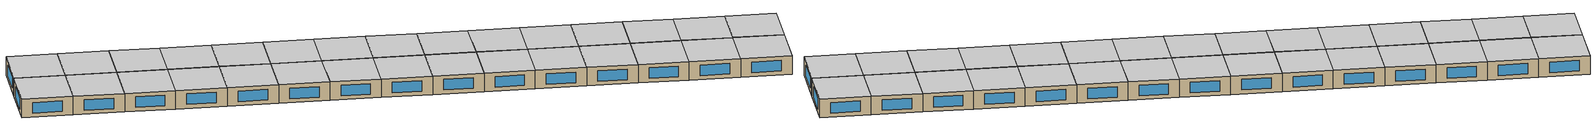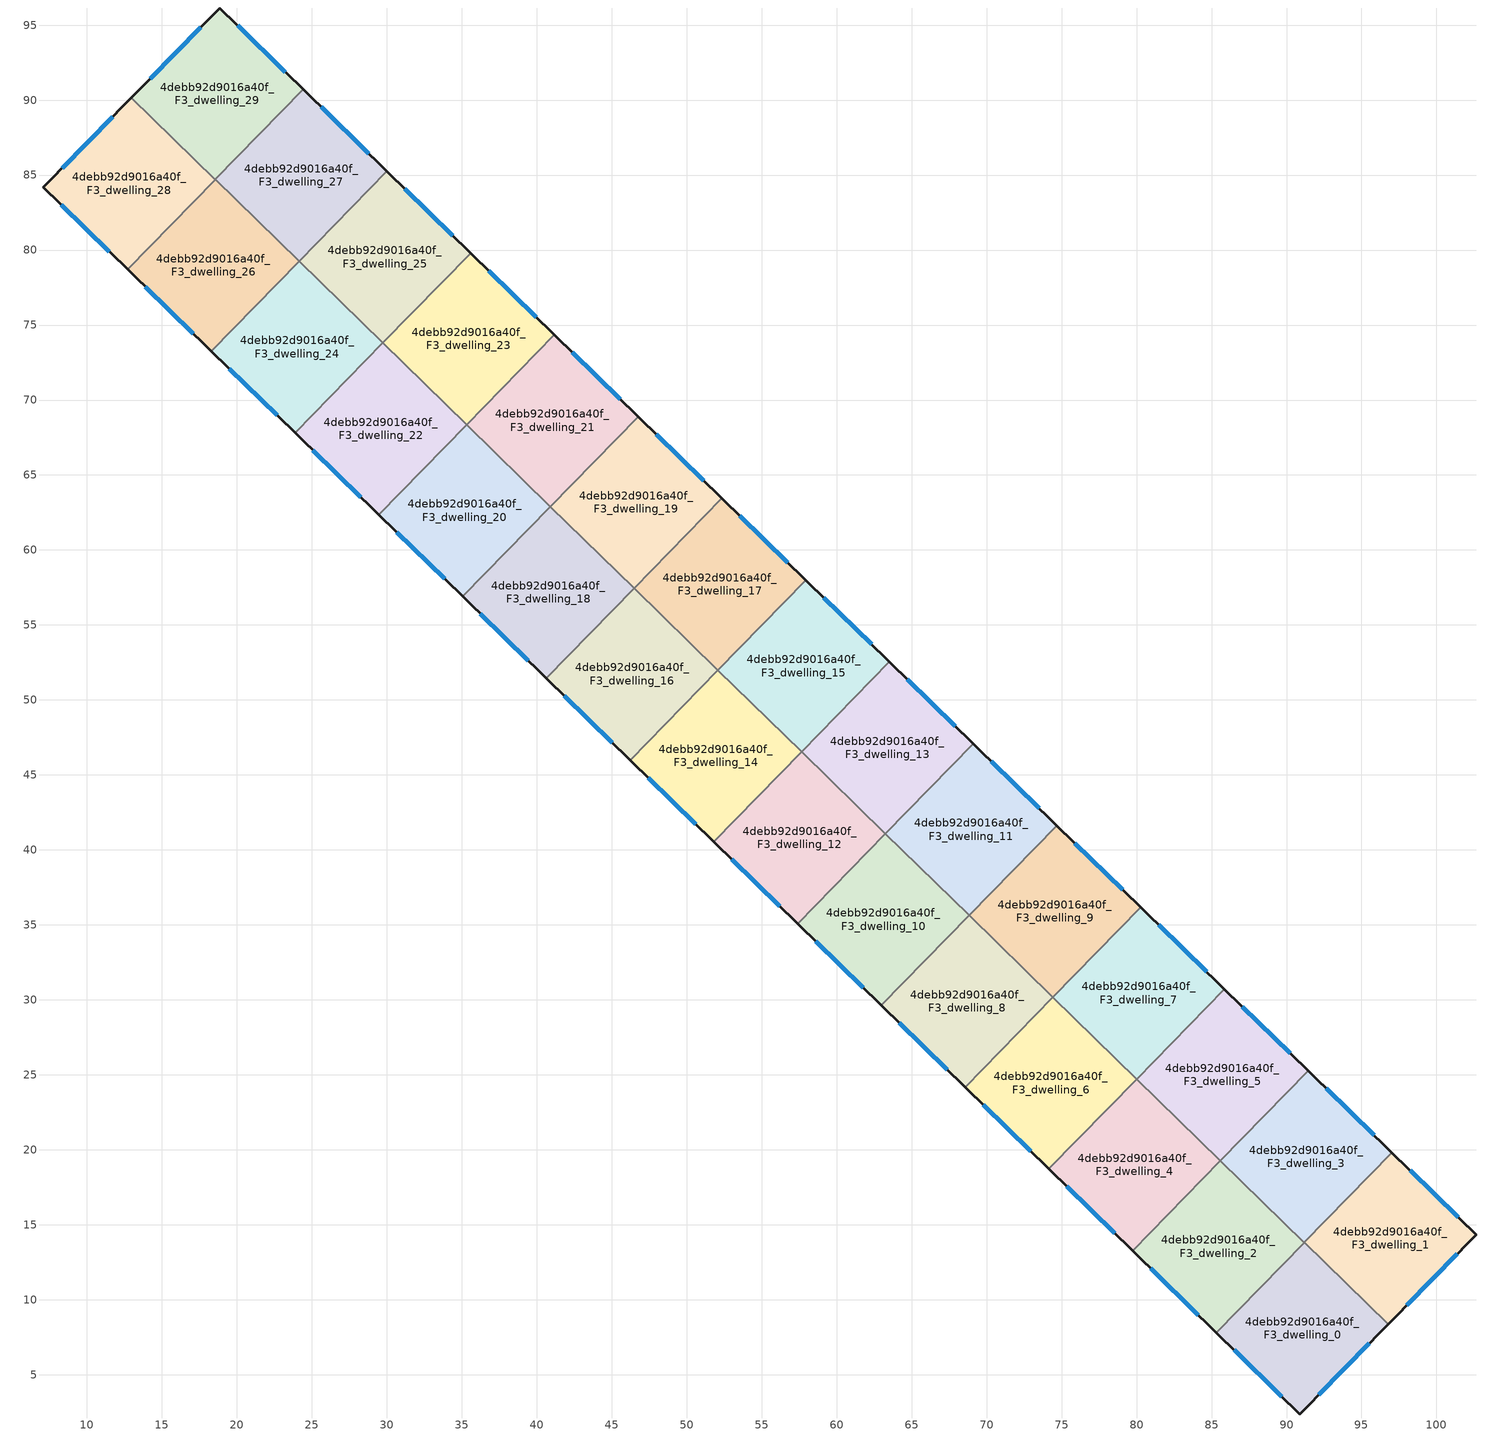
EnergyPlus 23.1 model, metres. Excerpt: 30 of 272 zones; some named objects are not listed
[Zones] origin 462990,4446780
4debb92d9016a40f_F3_dwelling_0
 floor to 4debb92d9016a40f_F2_dwelling_0 (EU_floor_Construction): 96.78,8.37 90.88,2.38 85.32,7.81 91.19,13.82 z9
 wall outside (EU_wall_Construction): 85.32,7.81 90.88,2.38 96.78,8.37 z9:12
 wall to 4debb92d9016a40f_F3_dwelling_1 (EU_wall_Construction): 96.78,8.37 91.19,13.82 z9:12
 wall to 4debb92d9016a40f_F3_dwelling_2 (EU_wall_Construction): 91.18,13.81 85.32,7.81 z9:12
 wall to 4debb92d9016a40f_F3_dwelling_3 (EU_wall_Construction): 91.19,13.82 91.18,13.81 z9:12
 window (EU_Window_Construction): 92.15,3.66 95.51,7.08 / 86.51,6.65 89.69,3.54 z9.64:11.36
 ceiling to 4debb92d9016a40f_F4_dwelling_0 (EU_floor_Construction): 90.88,2.38 96.78,8.37 91.19,13.82 85.32,7.81 z12
4debb92d9016a40f_F3_dwelling_1
 floor to 4debb92d9016a40f_F2_dwelling_1 (EU_floor_Construction): 102.64,14.33 96.78,8.37 91.19,13.82 97.03,19.8 z9
 wall outside (EU_wall_Construction): 96.78,8.37 102.64,14.33 97.03,19.8 z9:12
 wall to 4debb92d9016a40f_F3_dwelling_3 (EU_wall_Construction): 97.03,19.8 91.19,13.82 z9:12
 window (EU_Window_Construction): 98.03,9.64 101.39,13.05 / 101.44,15.5 98.24,18.63 z9.64:11.36
 ceiling to 4debb92d9016a40f_F4_dwelling_1 (EU_floor_Construction): 96.78,8.37 102.64,14.33 97.03,19.8 91.19,13.82 z12
4debb92d9016a40f_F3_dwelling_10
 floor to 4debb92d9016a40f_F2_dwelling_10 (EU_floor_Construction): 68.84,35.62 62.98,29.63 57.39,35.08 63.25,41.08 z9
 wall outside (EU_wall_Construction): 57.39,35.08 62.98,29.63 z9:12
 wall to 4debb92d9016a40f_F3_dwelling_12 (EU_wall_Construction): 63.25,41.08 57.39,35.08 z9:12
 wall to 4debb92d9016a40f_F3_dwelling_8 (EU_wall_Construction): 62.98,29.63 68.84,35.62 z9:12
 wall to 4debb92d9016a40f_F3_dwelling_11 (EU_wall_Construction): 68.84,35.62 63.25,41.08 z9:12
 window (EU_Window_Construction): 58.59,33.91 61.78,30.79 z9.64:11.36
 ceiling to 4debb92d9016a40f_F4_dwelling_10 (EU_floor_Construction): 62.98,29.63 68.84,35.62 63.25,41.08 57.39,35.08 z12
4debb92d9016a40f_F3_dwelling_11
 floor to 4debb92d9016a40f_F2_dwelling_11 (EU_floor_Construction): 74.69,41.62 68.84,35.62 63.25,41.08 69.1,47.08 z9
 wall outside (EU_wall_Construction): 74.69,41.62 69.1,47.08 z9:12
 wall to 4debb92d9016a40f_F3_dwelling_13 (EU_wall_Construction): 69.1,47.08 63.25,41.08 z9:12
 wall to 4debb92d9016a40f_F3_dwelling_9 (EU_wall_Construction): 68.84,35.62 74.69,41.62 z9:12
 window (EU_Window_Construction): 73.49,42.79 70.3,45.91 z9.64:11.36
 ceiling to 4debb92d9016a40f_F4_dwelling_11 (EU_floor_Construction): 68.84,35.62 74.69,41.62 69.1,47.08 63.25,41.08 z12
4debb92d9016a40f_F3_dwelling_12
 floor to 4debb92d9016a40f_F2_dwelling_12 (EU_floor_Construction): 63.25,41.08 57.39,35.08 51.81,40.54 57.66,46.53 z9
 wall outside (EU_wall_Construction): 51.81,40.54 57.39,35.08 z9:12
 wall to 4debb92d9016a40f_F3_dwelling_14 (EU_wall_Construction): 57.66,46.53 51.81,40.54 z9:12
 wall to 4debb92d9016a40f_F3_dwelling_13 (EU_wall_Construction): 63.25,41.08 57.66,46.53 z9:12
 window (EU_Window_Construction): 53,39.37 56.2,36.25 z9.64:11.36
 ceiling to 4debb92d9016a40f_F4_dwelling_12 (EU_floor_Construction): 57.39,35.08 63.25,41.08 57.66,46.53 51.81,40.54 z12
4debb92d9016a40f_F3_dwelling_13
 floor to 4debb92d9016a40f_F2_dwelling_13 (EU_floor_Construction): 69.1,47.08 63.25,41.08 57.66,46.53 63.52,52.53 z9
 wall outside (EU_wall_Construction): 69.1,47.08 63.52,52.53 z9:12
 wall to 4debb92d9016a40f_F3_dwelling_15 (EU_wall_Construction): 63.52,52.53 57.66,46.53 z9:12
 window (EU_Window_Construction): 67.91,48.24 64.72,51.36 z9.64:11.36
 ceiling to 4debb92d9016a40f_F4_dwelling_13 (EU_floor_Construction): 63.25,41.08 69.1,47.08 63.52,52.53 57.66,46.53 z12
4debb92d9016a40f_F3_dwelling_14
 floor to 4debb92d9016a40f_F2_dwelling_14 (EU_floor_Construction): 57.66,46.53 51.81,40.54 46.22,45.99 52.08,51.99 z9
 wall outside (EU_wall_Construction): 46.22,45.99 51.81,40.54 z9:12
 wall to 4debb92d9016a40f_F3_dwelling_16 (EU_wall_Construction): 52.08,51.99 46.22,45.99 z9:12
 wall to 4debb92d9016a40f_F3_dwelling_15 (EU_wall_Construction): 57.66,46.53 52.08,51.99 z9:12
 window (EU_Window_Construction): 47.42,44.82 50.61,41.7 z9.64:11.36
 ceiling to 4debb92d9016a40f_F4_dwelling_14 (EU_floor_Construction): 51.81,40.54 57.66,46.53 52.08,51.99 46.22,45.99 z12
4debb92d9016a40f_F3_dwelling_15
 floor to 4debb92d9016a40f_F2_dwelling_15 (EU_floor_Construction): 63.52,52.53 57.66,46.53 52.08,51.99 57.93,57.99 z9
 wall outside (EU_wall_Construction): 63.52,52.53 57.93,57.99 z9:12
 wall to 4debb92d9016a40f_F3_dwelling_17 (EU_wall_Construction): 57.93,57.99 52.08,51.99 z9:12
 window (EU_Window_Construction): 62.32,53.7 59.13,56.82 z9.64:11.36
 ceiling to 4debb92d9016a40f_F4_dwelling_15 (EU_floor_Construction): 57.66,46.53 63.52,52.53 57.93,57.99 52.08,51.99 z12
4debb92d9016a40f_F3_dwelling_16
 floor to 4debb92d9016a40f_F2_dwelling_16 (EU_floor_Construction): 52.08,51.99 46.22,45.99 40.64,51.44 46.49,57.44 z9
 wall outside (EU_wall_Construction): 40.64,51.44 46.22,45.99 z9:12
 wall to 4debb92d9016a40f_F3_dwelling_18 (EU_wall_Construction): 46.49,57.44 40.64,51.44 z9:12
 wall to 4debb92d9016a40f_F3_dwelling_17 (EU_wall_Construction): 52.08,51.99 46.49,57.44 z9:12
 window (EU_Window_Construction): 41.83,50.27 45.02,47.16 z9.64:11.36
 ceiling to 4debb92d9016a40f_F4_dwelling_16 (EU_floor_Construction): 46.22,45.99 52.08,51.99 46.49,57.44 40.64,51.44 z12
4debb92d9016a40f_F3_dwelling_17
 floor to 4debb92d9016a40f_F2_dwelling_17 (EU_floor_Construction): 57.93,57.99 52.08,51.99 46.49,57.44 52.35,63.44 z9
 wall outside (EU_wall_Construction): 57.93,57.99 52.35,63.44 z9:12
 wall to 4debb92d9016a40f_F3_dwelling_19 (EU_wall_Construction): 52.35,63.44 46.49,57.44 z9:12
 window (EU_Window_Construction): 56.74,59.15 53.54,62.27 z9.64:11.36
 ceiling to 4debb92d9016a40f_F4_dwelling_17 (EU_floor_Construction): 52.08,51.99 57.93,57.99 52.35,63.44 46.49,57.44 z12
4debb92d9016a40f_F3_dwelling_18
 floor to 4debb92d9016a40f_F2_dwelling_18 (EU_floor_Construction): 46.49,57.44 40.64,51.44 35.05,56.9 40.91,62.89 z9
 wall outside (EU_wall_Construction): 35.05,56.9 40.64,51.44 z9:12
 wall to 4debb92d9016a40f_F3_dwelling_20 (EU_wall_Construction): 40.91,62.89 35.05,56.9 z9:12
 wall to 4debb92d9016a40f_F3_dwelling_19 (EU_wall_Construction): 46.49,57.44 40.91,62.89 z9:12
 window (EU_Window_Construction): 36.25,55.73 39.44,52.61 z9.64:11.36
 ceiling to 4debb92d9016a40f_F4_dwelling_18 (EU_floor_Construction): 40.64,51.44 46.49,57.44 40.91,62.89 35.05,56.9 z12
4debb92d9016a40f_F3_dwelling_19
 floor to 4debb92d9016a40f_F2_dwelling_19 (EU_floor_Construction): 52.35,63.44 46.49,57.44 40.91,62.89 46.76,68.89 z9
 wall outside (EU_wall_Construction): 52.35,63.44 46.76,68.89 z9:12
 wall to 4debb92d9016a40f_F3_dwelling_21 (EU_wall_Construction): 46.76,68.89 40.91,62.89 z9:12
 window (EU_Window_Construction): 51.15,64.61 47.96,67.72 z9.64:11.36
 ceiling to 4debb92d9016a40f_F4_dwelling_19 (EU_floor_Construction): 46.49,57.44 52.35,63.44 46.76,68.89 40.91,62.89 z12
4debb92d9016a40f_F3_dwelling_2
 floor to 4debb92d9016a40f_F2_dwelling_2 (EU_floor_Construction): 91.18,13.81 85.32,7.81 79.73,13.26 85.59,19.26 z9
 wall outside (EU_wall_Construction): 79.73,13.26 85.32,7.81 z9:12
 wall to 4debb92d9016a40f_F3_dwelling_4 (EU_wall_Construction): 85.59,19.26 79.73,13.26 z9:12
 wall to 4debb92d9016a40f_F3_dwelling_3 (EU_wall_Construction): 91.18,13.81 85.59,19.26 z9:12
 window (EU_Window_Construction): 80.93,12.1 84.12,8.98 z9.64:11.36
 ceiling to 4debb92d9016a40f_F4_dwelling_2 (EU_floor_Construction): 85.32,7.81 91.18,13.81 85.59,19.26 79.73,13.26 z12
4debb92d9016a40f_F3_dwelling_20
 floor to 4debb92d9016a40f_F2_dwelling_20 (EU_floor_Construction): 40.91,62.89 35.05,56.9 29.46,62.35 35.32,68.35 z9
 wall outside (EU_wall_Construction): 29.46,62.35 35.05,56.9 z9:12
 wall to 4debb92d9016a40f_F3_dwelling_22 (EU_wall_Construction): 35.32,68.35 29.46,62.35 z9:12
 wall to 4debb92d9016a40f_F3_dwelling_21 (EU_wall_Construction): 40.91,62.89 35.32,68.35 z9:12
 window (EU_Window_Construction): 30.66,61.18 33.85,58.07 z9.64:11.36
 ceiling to 4debb92d9016a40f_F4_dwelling_20 (EU_floor_Construction): 35.05,56.9 40.91,62.89 35.32,68.35 29.46,62.35 z12
4debb92d9016a40f_F3_dwelling_21
 floor to 4debb92d9016a40f_F2_dwelling_21 (EU_floor_Construction): 46.76,68.89 40.91,62.89 35.32,68.35 41.18,74.35 z9
 wall outside (EU_wall_Construction): 46.76,68.89 41.18,74.35 z9:12
 wall to 4debb92d9016a40f_F3_dwelling_23 (EU_wall_Construction): 41.18,74.35 35.32,68.35 z9:12
 window (EU_Window_Construction): 45.57,70.06 42.37,73.18 z9.64:11.36
 ceiling to 4debb92d9016a40f_F4_dwelling_21 (EU_floor_Construction): 40.91,62.89 46.76,68.89 41.18,74.35 35.32,68.35 z12
4debb92d9016a40f_F3_dwelling_22
 floor to 4debb92d9016a40f_F2_dwelling_22 (EU_floor_Construction): 35.32,68.35 29.46,62.35 23.88,67.81 29.73,73.8 z9
 wall outside (EU_wall_Construction): 23.88,67.81 29.46,62.35 z9:12
 wall to 4debb92d9016a40f_F3_dwelling_24 (EU_wall_Construction): 29.73,73.8 23.88,67.81 z9:12
 wall to 4debb92d9016a40f_F3_dwelling_23 (EU_wall_Construction): 35.32,68.35 29.73,73.8 z9:12
 window (EU_Window_Construction): 25.07,66.64 28.27,63.52 z9.64:11.36
 ceiling to 4debb92d9016a40f_F4_dwelling_22 (EU_floor_Construction): 29.46,62.35 35.32,68.35 29.73,73.8 23.88,67.81 z12
4debb92d9016a40f_F3_dwelling_23
 floor to 4debb92d9016a40f_F2_dwelling_23 (EU_floor_Construction): 41.18,74.35 35.32,68.35 29.73,73.8 35.59,79.8 z9
 wall outside (EU_wall_Construction): 41.18,74.35 35.59,79.8 z9:12
 wall to 4debb92d9016a40f_F3_dwelling_25 (EU_wall_Construction): 35.59,79.8 29.73,73.8 z9:12
 window (EU_Window_Construction): 39.98,75.52 36.79,78.63 z9.64:11.36
 ceiling to 4debb92d9016a40f_F4_dwelling_23 (EU_floor_Construction): 35.32,68.35 41.18,74.35 35.59,79.8 29.73,73.8 z12
4debb92d9016a40f_F3_dwelling_24
 floor to 4debb92d9016a40f_F2_dwelling_24 (EU_floor_Construction): 29.73,73.8 23.88,67.81 18.29,73.26 24.15,79.26 z9
 wall outside (EU_wall_Construction): 18.29,73.26 23.88,67.81 z9:12
 wall to 4debb92d9016a40f_F3_dwelling_26 (EU_wall_Construction): 24.15,79.26 18.29,73.26 z9:12
 wall to 4debb92d9016a40f_F3_dwelling_25 (EU_wall_Construction): 29.73,73.8 24.15,79.26 z9:12
 window (EU_Window_Construction): 19.49,72.09 22.68,68.97 z9.64:11.36
 ceiling to 4debb92d9016a40f_F4_dwelling_24 (EU_floor_Construction): 23.88,67.81 29.73,73.8 24.15,79.26 18.29,73.26 z12
4debb92d9016a40f_F3_dwelling_25
 floor to 4debb92d9016a40f_F2_dwelling_25 (EU_floor_Construction): 35.59,79.8 29.73,73.8 24.15,79.26 30,85.26 z9
 wall outside (EU_wall_Construction): 35.59,79.8 30,85.26 z9:12
 wall to 4debb92d9016a40f_F3_dwelling_27 (EU_wall_Construction): 30,85.26 24.15,79.26 z9:12
 window (EU_Window_Construction): 34.39,80.97 31.2,84.09 z9.64:11.36
 ceiling to 4debb92d9016a40f_F4_dwelling_25 (EU_floor_Construction): 29.73,73.8 35.59,79.8 30,85.26 24.15,79.26 z12
4debb92d9016a40f_F3_dwelling_26
 floor to 4debb92d9016a40f_F2_dwelling_26 (EU_floor_Construction): 24.15,79.26 18.29,73.26 12.71,78.71 18.56,84.71 z9
 wall outside (EU_wall_Construction): 12.71,78.71 18.29,73.26 z9:12
 wall to 4debb92d9016a40f_F3_dwelling_27 (EU_wall_Construction): 24.15,79.26 18.56,84.71 z9:12
 wall to 4debb92d9016a40f_F3_dwelling_28 (EU_wall_Construction): 18.55,84.7 12.71,78.71 z9:12
 wall to 4debb92d9016a40f_F3_dwelling_29 (EU_wall_Construction): 18.56,84.71 18.55,84.7 z9:12
 window (EU_Window_Construction): 13.9,77.55 17.1,74.43 z9.64:11.36
 ceiling to 4debb92d9016a40f_F4_dwelling_26 (EU_floor_Construction): 18.29,73.26 24.15,79.26 18.56,84.71 12.71,78.71 z12
4debb92d9016a40f_F3_dwelling_27
 floor to 4debb92d9016a40f_F2_dwelling_27 (EU_floor_Construction): 30,85.26 24.15,79.26 18.56,84.71 24.42,90.71 z9
 wall outside (EU_wall_Construction): 30,85.26 24.42,90.71 z9:12
 wall to 4debb92d9016a40f_F3_dwelling_29 (EU_wall_Construction): 24.42,90.71 18.56,84.71 z9:12
 window (EU_Window_Construction): 28.81,86.42 25.62,89.54 z9.64:11.36
 ceiling to 4debb92d9016a40f_F4_dwelling_27 (EU_floor_Construction): 24.15,79.26 30,85.26 24.42,90.71 18.56,84.71 z12
4debb92d9016a40f_F3_dwelling_28
 floor to 4debb92d9016a40f_F2_dwelling_28 (EU_floor_Construction): 18.55,84.7 12.71,78.71 7.1,84.19 12.97,90.16 z9
 wall outside (EU_wall_Construction): 12.97,90.16 7.1,84.19 12.71,78.71 z9:12
 wall to 4debb92d9016a40f_F3_dwelling_29 (EU_wall_Construction): 18.55,84.7 12.97,90.16 z9:12
 window (EU_Window_Construction): 11.71,88.88 8.35,85.47 / 8.3,83.02 11.5,79.89 z9.64:11.36
 ceiling to 4debb92d9016a40f_F4_dwelling_28 (EU_floor_Construction): 12.71,78.71 18.55,84.7 12.97,90.16 7.1,84.19 z12
4debb92d9016a40f_F3_dwelling_29
 floor to 4debb92d9016a40f_F2_dwelling_29 (EU_floor_Construction): 24.42,90.71 18.55,84.7 12.97,90.16 18.85,96.14 z9
 wall outside (EU_wall_Construction): 24.42,90.71 18.85,96.14 12.97,90.16 z9:12
 window (EU_Window_Construction): 17.59,94.86 14.23,91.44 / 23.23,91.87 20.05,94.98 z9.64:11.36
 ceiling to 4debb92d9016a40f_F4_dwelling_29 (EU_floor_Construction): 18.55,84.7 24.42,90.71 18.85,96.14 12.97,90.16 z12
4debb92d9016a40f_F3_dwelling_3
 floor to 4debb92d9016a40f_F2_dwelling_3 (EU_floor_Construction): 97.03,19.8 91.18,13.81 85.59,19.26 91.45,25.26 z9
 wall outside (EU_wall_Construction): 97.03,19.8 91.45,25.26 z9:12
 wall to 4debb92d9016a40f_F3_dwelling_5 (EU_wall_Construction): 91.45,25.26 85.59,19.26 z9:12
 window (EU_Window_Construction): 95.84,20.97 92.64,24.09 z9.64:11.36
 ceiling to 4debb92d9016a40f_F4_dwelling_3 (EU_floor_Construction): 91.18,13.81 97.03,19.8 91.45,25.26 85.59,19.26 z12
4debb92d9016a40f_F3_dwelling_4
 floor to 4debb92d9016a40f_F2_dwelling_4 (EU_floor_Construction): 85.59,19.26 79.73,13.26 74.15,18.72 80.01,24.72 z9
 wall outside (EU_wall_Construction): 74.15,18.72 79.73,13.26 z9:12
 wall to 4debb92d9016a40f_F3_dwelling_6 (EU_wall_Construction): 80.01,24.72 74.15,18.72 z9:12
 wall to 4debb92d9016a40f_F3_dwelling_5 (EU_wall_Construction): 85.59,19.26 80.01,24.72 z9:12
 window (EU_Window_Construction): 75.35,17.55 78.54,14.43 z9.64:11.36
 ceiling to 4debb92d9016a40f_F4_dwelling_4 (EU_floor_Construction): 79.73,13.26 85.59,19.26 80.01,24.72 74.15,18.72 z12
4debb92d9016a40f_F3_dwelling_5
 floor to 4debb92d9016a40f_F2_dwelling_5 (EU_floor_Construction): 91.45,25.26 85.59,19.26 80.01,24.72 85.86,30.71 z9
 wall outside (EU_wall_Construction): 91.45,25.26 85.86,30.71 z9:12
 wall to 4debb92d9016a40f_F3_dwelling_7 (EU_wall_Construction): 85.86,30.71 80.01,24.72 z9:12
 window (EU_Window_Construction): 90.25,26.43 87.06,29.55 z9.64:11.36
 ceiling to 4debb92d9016a40f_F4_dwelling_5 (EU_floor_Construction): 85.59,19.26 91.45,25.26 85.86,30.71 80.01,24.72 z12
4debb92d9016a40f_F3_dwelling_6
 floor to 4debb92d9016a40f_F2_dwelling_6 (EU_floor_Construction): 80.01,24.72 74.15,18.72 68.56,24.17 74.42,30.17 z9
 wall outside (EU_wall_Construction): 68.56,24.17 74.15,18.72 z9:12
 wall to 4debb92d9016a40f_F3_dwelling_8 (EU_wall_Construction): 74.42,30.17 68.56,24.17 z9:12
 wall to 4debb92d9016a40f_F3_dwelling_7 (EU_wall_Construction): 74.15,18.72 80.01,24.72 74.42,30.17 z9:12
 window (EU_Window_Construction): 69.76,23 72.95,19.89 z9.64:11.36
 ceiling to 4debb92d9016a40f_F4_dwelling_6 (EU_floor_Construction): 74.15,18.72 80.01,24.72 74.42,30.17 68.56,24.17 z12
4debb92d9016a40f_F3_dwelling_7
 floor to 4debb92d9016a40f_F2_dwelling_7 (EU_floor_Construction): 85.86,30.71 80.01,24.72 74.42,30.17 80.28,36.17 z9
 wall outside (EU_wall_Construction): 85.86,30.71 80.28,36.17 z9:12
 wall to 4debb92d9016a40f_F3_dwelling_9 (EU_wall_Construction): 80.28,36.17 74.42,30.17 z9:12
 wall adiabatic (EU_wall_Construction): 74.15,18.72 80.01,24.72 z9:12
 window (EU_Window_Construction): 84.67,31.88 81.47,35 z9.64:11.36
 ceiling to 4debb92d9016a40f_F4_dwelling_7 (EU_floor_Construction): 80.01,24.72 85.86,30.71 80.28,36.17 74.42,30.17 z12
4debb92d9016a40f_F3_dwelling_8
 floor to 4debb92d9016a40f_F2_dwelling_8 (EU_floor_Construction): 74.42,30.17 68.56,24.17 62.98,29.63 68.84,35.62 z9
 wall outside (EU_wall_Construction): 62.98,29.63 68.56,24.17 z9:12
 wall to 4debb92d9016a40f_F3_dwelling_9 (EU_wall_Construction): 74.42,30.17 68.84,35.62 z9:12
 window (EU_Window_Construction): 64.17,28.46 67.37,25.34 z9.64:11.36
 ceiling to 4debb92d9016a40f_F4_dwelling_8 (EU_floor_Construction): 68.56,24.17 74.42,30.17 68.84,35.62 62.98,29.63 z12
4debb92d9016a40f_F3_dwelling_9
 floor to 4debb92d9016a40f_F2_dwelling_9 (EU_floor_Construction): 80.28,36.17 74.42,30.17 68.84,35.62 74.69,41.62 z9
 wall outside (EU_wall_Construction): 80.28,36.17 74.69,41.62 z9:12
 window (EU_Window_Construction): 79.08,37.34 75.89,40.45 z9.64:11.36
 ceiling to 4debb92d9016a40f_F4_dwelling_9 (EU_floor_Construction): 74.42,30.17 80.28,36.17 74.69,41.62 68.84,35.62 z12
[Building]
EU S2 Campaign: North Axis=0; Terrain=City; Solar Distribution=FullExterior
[Site:Location]
Yerevan-Zvartnots.Intl.AP: Latitude=40.15; Longitude=44.383; Time Zone=4; Elevation=854
[SizingPeriod:WeatherFileDays]
AnnualSizingPeriod: Begin Month=1; Begin Day of Month=1; End Month=12; End Day of Month=31; Day of Week for Start Day=Monday; Use Weather File Daylight Saving Period=No; Use Weather File Rain and Snow Indicators=No
[MATERIAL]
EU_InternalMass_Material: Roughness=MediumRough; Thickness=0.1; Conductivity=1; Density=1800; Specific Heat=900; Thermal Absorptance=0.9; Solar Absorptance=0.7; Visible Absorptance=0.7
[MATERIAL:NOMASS] Roughness=MediumRough; Thermal Absorptance=0.9; Solar Absorptance=0.7; Visible Absorptance=0.7
Name | Thermal Resistance
EU_wall_NoMass | 1.05043
EU_floor_NoMass | 0.478065
[WINDOWMATERIAL:SIMPLEGLAZINGSYSTEM]
EU_Window_SimpleGlazing: UFactor=2.5566; Solar Heat Gain Coefficient=0.75; Visible Transmittance=0.75
[CONSTRUCTION]
EU_wall_Construction: EU_wall_NoMass
EU_floor_Construction: EU_floor_NoMass
EU_Window_Construction: EU_Window_SimpleGlazing
EU_InternalMass_Construction: EU_InternalMass_Material
[ZONE] Type=1; Multiplier=1; Ceiling Height=autocalculate; Floor Area=autocalculate; Part of Total Floor Area=Yes
Name | Volume
4debb92d9016a40f_F3_dwelling_0; 4debb92d9016a40f_F3_dwelling_11; 4debb92d9016a40f_F3_dwelling_14; 4debb92d9016a40f_F3_dwelling_22; 4debb92d9016a40f_F3_dwelling_24 | 196.331
4debb92d9016a40f_F3_dwelling_1; 4debb92d9016a40f_F3_dwelling_28 | 196.335
4debb92d9016a40f_F3_dwelling_10 | 196.347
4debb92d9016a40f_F3_dwelling_12; 4debb92d9016a40f_F3_dwelling_2 | 196.313
4debb92d9016a40f_F3_dwelling_13; 4debb92d9016a40f_F3_dwelling_27; 4debb92d9016a40f_F3_dwelling_8 | 196.33
4debb92d9016a40f_F3_dwelling_15; 4debb92d9016a40f_F3_dwelling_23 | 196.364
4debb92d9016a40f_F3_dwelling_16; 4debb92d9016a40f_F3_dwelling_21; 4debb92d9016a40f_F3_dwelling_3; 4debb92d9016a40f_F3_dwelling_6 | 196.329
4debb92d9016a40f_F3_dwelling_17 | 196.3125
4debb92d9016a40f_F3_dwelling_18; 4debb92d9016a40f_F3_dwelling_19; 4debb92d9016a40f_F3_dwelling_25; 4debb92d9016a40f_F3_dwelling_5 | 196.348
4debb92d9016a40f_F3_dwelling_20 | 196.295
4debb92d9016a40f_F3_dwelling_26 | 196.314
4debb92d9016a40f_F3_dwelling_29 | 196.332
4debb92d9016a40f_F3_dwelling_4 | 196.365
4debb92d9016a40f_F3_dwelling_7 | 196.321
4debb92d9016a40f_F3_dwelling_9 | 196.312
[INTERNALMASS] Construction=EU_InternalMass_Construction
Name | Zone or ZoneList | Surface Area
4debb92d9016a40f_F3_dwelling_0_EU_InternalMass | 4debb92d9016a40f_F3_dwelling_0 | 65.4444
4debb92d9016a40f_F3_dwelling_1_EU_InternalMass | 4debb92d9016a40f_F3_dwelling_1 | 65.4458
4debb92d9016a40f_F3_dwelling_2_EU_InternalMass | 4debb92d9016a40f_F3_dwelling_2 | 65.4389
4debb92d9016a40f_F3_dwelling_3_EU_InternalMass | 4debb92d9016a40f_F3_dwelling_3 | 65.4432
4debb92d9016a40f_F3_dwelling_4_EU_InternalMass | 4debb92d9016a40f_F3_dwelling_4 | 65.4534
4debb92d9016a40f_F3_dwelling_5_EU_InternalMass | 4debb92d9016a40f_F3_dwelling_5 | 65.4479
4debb92d9016a40f_F3_dwelling_6_EU_InternalMass | 4debb92d9016a40f_F3_dwelling_6 | 65.4361
4debb92d9016a40f_F3_dwelling_7_EU_InternalMass | 4debb92d9016a40f_F3_dwelling_7 | 65.4475
4debb92d9016a40f_F3_dwelling_8_EU_InternalMass | 4debb92d9016a40f_F3_dwelling_8 | 65.4432
4debb92d9016a40f_F3_dwelling_9_EU_InternalMass | 4debb92d9016a40f_F3_dwelling_9 | 65.4389
4debb92d9016a40f_F3_dwelling_10_EU_InternalMass | 4debb92d9016a40f_F3_dwelling_10 | 65.4504
4debb92d9016a40f_F3_dwelling_11_EU_InternalMass | 4debb92d9016a40f_F3_dwelling_11 | 65.445
4debb92d9016a40f_F3_dwelling_12_EU_InternalMass | 4debb92d9016a40f_F3_dwelling_12 | 65.439
4debb92d9016a40f_F3_dwelling_13_EU_InternalMass | 4debb92d9016a40f_F3_dwelling_13 | 65.4418
4debb92d9016a40f_F3_dwelling_14_EU_InternalMass | 4debb92d9016a40f_F3_dwelling_14 | 65.4436
4debb92d9016a40f_F3_dwelling_15_EU_InternalMass | 4debb92d9016a40f_F3_dwelling_15 | 65.4534
4debb92d9016a40f_F3_dwelling_16_EU_InternalMass | 4debb92d9016a40f_F3_dwelling_16 | 65.4432
4debb92d9016a40f_F3_dwelling_17_EU_InternalMass | 4debb92d9016a40f_F3_dwelling_17 | 65.4389
4debb92d9016a40f_F3_dwelling_18_EU_InternalMass | 4debb92d9016a40f_F3_dwelling_18 | 65.4507
4debb92d9016a40f_F3_dwelling_19_EU_InternalMass | 4debb92d9016a40f_F3_dwelling_19 | 65.4507
4debb92d9016a40f_F3_dwelling_20_EU_InternalMass | 4debb92d9016a40f_F3_dwelling_20 | 65.4332
4debb92d9016a40f_F3_dwelling_21_EU_InternalMass | 4debb92d9016a40f_F3_dwelling_21 | 65.4415
4debb92d9016a40f_F3_dwelling_22_EU_InternalMass | 4debb92d9016a40f_F3_dwelling_22 | 65.4436
4debb92d9016a40f_F3_dwelling_23_EU_InternalMass | 4debb92d9016a40f_F3_dwelling_23 | 65.4534
4debb92d9016a40f_F3_dwelling_24_EU_InternalMass | 4debb92d9016a40f_F3_dwelling_24 | 65.4422
4debb92d9016a40f_F3_dwelling_25_EU_InternalMass | 4debb92d9016a40f_F3_dwelling_25 | 65.4505
4debb92d9016a40f_F3_dwelling_26_EU_InternalMass | 4debb92d9016a40f_F3_dwelling_26 | 65.4379
4debb92d9016a40f_F3_dwelling_27_EU_InternalMass | 4debb92d9016a40f_F3_dwelling_27 | 65.4445
4debb92d9016a40f_F3_dwelling_28_EU_InternalMass | 4debb92d9016a40f_F3_dwelling_28 | 65.4458
4debb92d9016a40f_F3_dwelling_29_EU_InternalMass | 4debb92d9016a40f_F3_dwelling_29 | 65.4433
[OTHEREQUIPMENT] Fuel Type=Electricity; Design Level Calculation Method=Watts/Area; Power per Zone Floor Area=1; Fraction Latent=0; Fraction Radiant=0; Fraction Lost=0; Carbon Dioxide Generation Rate=0; EndUse Subcategory=EU_Step8_InternalGains
Name | Zone or ZoneList or Space or SpaceList | Schedule
EU_Step8_InternalGain_4debb92d9016a40f_F3_dwelling_0_f000 | 4debb92d9016a40f_F3_dwelling_0 | EU_Step8_GainSchedule_4debb92d9016a40f_F3_dwelling_0_f000
EU_Step8_InternalGain_4debb92d9016a40f_F3_dwelling_1_f000 | 4debb92d9016a40f_F3_dwelling_1 | EU_Step8_GainSchedule_4debb92d9016a40f_F3_dwelling_1_f000
EU_Step8_InternalGain_4debb92d9016a40f_F3_dwelling_2_f000 | 4debb92d9016a40f_F3_dwelling_2 | EU_Step8_GainSchedule_4debb92d9016a40f_F3_dwelling_2_f000
EU_Step8_InternalGain_4debb92d9016a40f_F3_dwelling_3_f000 | 4debb92d9016a40f_F3_dwelling_3 | EU_Step8_GainSchedule_4debb92d9016a40f_F3_dwelling_3_f000
EU_Step8_InternalGain_4debb92d9016a40f_F3_dwelling_4_f000 | 4debb92d9016a40f_F3_dwelling_4 | EU_Step8_GainSchedule_4debb92d9016a40f_F3_dwelling_4_f000
EU_Step8_InternalGain_4debb92d9016a40f_F3_dwelling_5_f000 | 4debb92d9016a40f_F3_dwelling_5 | EU_Step8_GainSchedule_4debb92d9016a40f_F3_dwelling_5_f000
EU_Step8_InternalGain_4debb92d9016a40f_F3_dwelling_6_f000 | 4debb92d9016a40f_F3_dwelling_6 | EU_Step8_GainSchedule_4debb92d9016a40f_F3_dwelling_6_f000
EU_Step8_InternalGain_4debb92d9016a40f_F3_dwelling_7_f000 | 4debb92d9016a40f_F3_dwelling_7 | EU_Step8_GainSchedule_4debb92d9016a40f_F3_dwelling_7_f000
EU_Step8_InternalGain_4debb92d9016a40f_F3_dwelling_8_f000 | 4debb92d9016a40f_F3_dwelling_8 | EU_Step8_GainSchedule_4debb92d9016a40f_F3_dwelling_8_f000
EU_Step8_InternalGain_4debb92d9016a40f_F3_dwelling_9_f000 | 4debb92d9016a40f_F3_dwelling_9 | EU_Step8_GainSchedule_4debb92d9016a40f_F3_dwelling_9_f000
EU_Step8_InternalGain_4debb92d9016a40f_F3_dwelling_10_f000 | 4debb92d9016a40f_F3_dwelling_10 | EU_Step8_GainSchedule_4debb92d9016a40f_F3_dwelling_10_f000
EU_Step8_InternalGain_4debb92d9016a40f_F3_dwelling_11_f000 | 4debb92d9016a40f_F3_dwelling_11 | EU_Step8_GainSchedule_4debb92d9016a40f_F3_dwelling_11_f000
EU_Step8_InternalGain_4debb92d9016a40f_F3_dwelling_12_f000 | 4debb92d9016a40f_F3_dwelling_12 | EU_Step8_GainSchedule_4debb92d9016a40f_F3_dwelling_12_f000
EU_Step8_InternalGain_4debb92d9016a40f_F3_dwelling_13_f000 | 4debb92d9016a40f_F3_dwelling_13 | EU_Step8_GainSchedule_4debb92d9016a40f_F3_dwelling_13_f000
EU_Step8_InternalGain_4debb92d9016a40f_F3_dwelling_14_f000 | 4debb92d9016a40f_F3_dwelling_14 | EU_Step8_GainSchedule_4debb92d9016a40f_F3_dwelling_14_f000
EU_Step8_InternalGain_4debb92d9016a40f_F3_dwelling_15_f000 | 4debb92d9016a40f_F3_dwelling_15 | EU_Step8_GainSchedule_4debb92d9016a40f_F3_dwelling_15_f000
EU_Step8_InternalGain_4debb92d9016a40f_F3_dwelling_16_f000 | 4debb92d9016a40f_F3_dwelling_16 | EU_Step8_GainSchedule_4debb92d9016a40f_F3_dwelling_16_f000
EU_Step8_InternalGain_4debb92d9016a40f_F3_dwelling_17_f000 | 4debb92d9016a40f_F3_dwelling_17 | EU_Step8_GainSchedule_4debb92d9016a40f_F3_dwelling_17_f000
EU_Step8_InternalGain_4debb92d9016a40f_F3_dwelling_18_f000 | 4debb92d9016a40f_F3_dwelling_18 | EU_Step8_GainSchedule_4debb92d9016a40f_F3_dwelling_18_f000
EU_Step8_InternalGain_4debb92d9016a40f_F3_dwelling_19_f000 | 4debb92d9016a40f_F3_dwelling_19 | EU_Step8_GainSchedule_4debb92d9016a40f_F3_dwelling_19_f000
EU_Step8_InternalGain_4debb92d9016a40f_F3_dwelling_20_f000 | 4debb92d9016a40f_F3_dwelling_20 | EU_Step8_GainSchedule_4debb92d9016a40f_F3_dwelling_20_f000
EU_Step8_InternalGain_4debb92d9016a40f_F3_dwelling_21_f000 | 4debb92d9016a40f_F3_dwelling_21 | EU_Step8_GainSchedule_4debb92d9016a40f_F3_dwelling_21_f000
EU_Step8_InternalGain_4debb92d9016a40f_F3_dwelling_22_f000 | 4debb92d9016a40f_F3_dwelling_22 | EU_Step8_GainSchedule_4debb92d9016a40f_F3_dwelling_22_f000
EU_Step8_InternalGain_4debb92d9016a40f_F3_dwelling_23_f000 | 4debb92d9016a40f_F3_dwelling_23 | EU_Step8_GainSchedule_4debb92d9016a40f_F3_dwelling_23_f000
EU_Step8_InternalGain_4debb92d9016a40f_F3_dwelling_24_f000 | 4debb92d9016a40f_F3_dwelling_24 | EU_Step8_GainSchedule_4debb92d9016a40f_F3_dwelling_24_f000
EU_Step8_InternalGain_4debb92d9016a40f_F3_dwelling_25_f000 | 4debb92d9016a40f_F3_dwelling_25 | EU_Step8_GainSchedule_4debb92d9016a40f_F3_dwelling_25_f000
EU_Step8_InternalGain_4debb92d9016a40f_F3_dwelling_26_f000 | 4debb92d9016a40f_F3_dwelling_26 | EU_Step8_GainSchedule_4debb92d9016a40f_F3_dwelling_26_f000
EU_Step8_InternalGain_4debb92d9016a40f_F3_dwelling_27_f000 | 4debb92d9016a40f_F3_dwelling_27 | EU_Step8_GainSchedule_4debb92d9016a40f_F3_dwelling_27_f000
EU_Step8_InternalGain_4debb92d9016a40f_F3_dwelling_28_f000 | 4debb92d9016a40f_F3_dwelling_28 | EU_Step8_GainSchedule_4debb92d9016a40f_F3_dwelling_28_f000
EU_Step8_InternalGain_4debb92d9016a40f_F3_dwelling_29_f000 | 4debb92d9016a40f_F3_dwelling_29 | EU_Step8_GainSchedule_4debb92d9016a40f_F3_dwelling_29_f000
[ZONEVENTILATION:DESIGNFLOWRATE] Schedule=EU_AlwaysOn; Design Flow Rate Calculation Method=AirChanges/Hour; Air Changes per Hour=0.557805; Ventilation Type=Natural; Fan Pressure Rise=0; Fan Total Efficiency=1; Constant Term Coefficient=1; Temperature Term Coefficient=0; Velocity Term Coefficient=0; Velocity Squared Term Coefficient=0; Minimum Indoor Temperature=-100; Maximum Indoor Temperature=100; Delta Temperature=-100; Minimum Outdoor Temperature=-100; Maximum Outdoor Temperature=100; Maximum Wind Speed=40
Name | Zone or ZoneList or Space or SpaceList
EU_ConstantAir_4debb92d9016a40f_F3_dwelling_0 | 4debb92d9016a40f_F3_dwelling_0
EU_ConstantAir_4debb92d9016a40f_F3_dwelling_1 | 4debb92d9016a40f_F3_dwelling_1
EU_ConstantAir_4debb92d9016a40f_F3_dwelling_2 | 4debb92d9016a40f_F3_dwelling_2
EU_ConstantAir_4debb92d9016a40f_F3_dwelling_3 | 4debb92d9016a40f_F3_dwelling_3
EU_ConstantAir_4debb92d9016a40f_F3_dwelling_4 | 4debb92d9016a40f_F3_dwelling_4
EU_ConstantAir_4debb92d9016a40f_F3_dwelling_5 | 4debb92d9016a40f_F3_dwelling_5
EU_ConstantAir_4debb92d9016a40f_F3_dwelling_6 | 4debb92d9016a40f_F3_dwelling_6
EU_ConstantAir_4debb92d9016a40f_F3_dwelling_7 | 4debb92d9016a40f_F3_dwelling_7
EU_ConstantAir_4debb92d9016a40f_F3_dwelling_8 | 4debb92d9016a40f_F3_dwelling_8
EU_ConstantAir_4debb92d9016a40f_F3_dwelling_9 | 4debb92d9016a40f_F3_dwelling_9
EU_ConstantAir_4debb92d9016a40f_F3_dwelling_10 | 4debb92d9016a40f_F3_dwelling_10
EU_ConstantAir_4debb92d9016a40f_F3_dwelling_11 | 4debb92d9016a40f_F3_dwelling_11
EU_ConstantAir_4debb92d9016a40f_F3_dwelling_12 | 4debb92d9016a40f_F3_dwelling_12
EU_ConstantAir_4debb92d9016a40f_F3_dwelling_13 | 4debb92d9016a40f_F3_dwelling_13
EU_ConstantAir_4debb92d9016a40f_F3_dwelling_14 | 4debb92d9016a40f_F3_dwelling_14
EU_ConstantAir_4debb92d9016a40f_F3_dwelling_15 | 4debb92d9016a40f_F3_dwelling_15
EU_ConstantAir_4debb92d9016a40f_F3_dwelling_16 | 4debb92d9016a40f_F3_dwelling_16
EU_ConstantAir_4debb92d9016a40f_F3_dwelling_17 | 4debb92d9016a40f_F3_dwelling_17
EU_ConstantAir_4debb92d9016a40f_F3_dwelling_18 | 4debb92d9016a40f_F3_dwelling_18
EU_ConstantAir_4debb92d9016a40f_F3_dwelling_19 | 4debb92d9016a40f_F3_dwelling_19
EU_ConstantAir_4debb92d9016a40f_F3_dwelling_20 | 4debb92d9016a40f_F3_dwelling_20
EU_ConstantAir_4debb92d9016a40f_F3_dwelling_21 | 4debb92d9016a40f_F3_dwelling_21
EU_ConstantAir_4debb92d9016a40f_F3_dwelling_22 | 4debb92d9016a40f_F3_dwelling_22
EU_ConstantAir_4debb92d9016a40f_F3_dwelling_23 | 4debb92d9016a40f_F3_dwelling_23
EU_ConstantAir_4debb92d9016a40f_F3_dwelling_24 | 4debb92d9016a40f_F3_dwelling_24
EU_ConstantAir_4debb92d9016a40f_F3_dwelling_25 | 4debb92d9016a40f_F3_dwelling_25
EU_ConstantAir_4debb92d9016a40f_F3_dwelling_26 | 4debb92d9016a40f_F3_dwelling_26
EU_ConstantAir_4debb92d9016a40f_F3_dwelling_27 | 4debb92d9016a40f_F3_dwelling_27
EU_ConstantAir_4debb92d9016a40f_F3_dwelling_28 | 4debb92d9016a40f_F3_dwelling_28
EU_ConstantAir_4debb92d9016a40f_F3_dwelling_29 | 4debb92d9016a40f_F3_dwelling_29
[HVACTEMPLATE:ZONE:IDEALLOADSAIRSYSTEM] System Availability Schedule=EU_AlwaysOn; Maximum Heating Supply Air Temperature=50; Minimum Cooling Supply Air Temperature=13; Maximum Heating Supply Air Humidity Ratio=0.0156; Minimum Cooling Supply Air Humidity Ratio=0.0077; Heating Limit=NoLimit; Cooling Limit=NoLimit; Heating Availability Schedule=EU_AlwaysOn; Cooling Availability Schedule=EU_CoolingOff; Dehumidification Control Type=ConstantSensibleHeatRatio; Cooling Sensible Heat Ratio=0.7; Dehumidification Setpoint=60; Humidification Control Type=None; Humidification Setpoint=30; Outdoor Air Method=None; Outdoor Air Flow Rate per Person=0.00944; Outdoor Air Flow Rate per Zone Floor Area=0; Outdoor Air Flow Rate per Zone=0; Demand Controlled Ventilation Type=None; Outdoor Air Economizer Type=NoEconomizer; Heat Recovery Type=None; Sensible Heat Recovery Effectiveness=0.7; Latent Heat Recovery Effectiveness=0.65
Name | Template Thermostat
4debb92d9016a40f_F3_dwelling_0 | EU_HeatOnly_4debb92d9016a40f_F3_dwelling_0
4debb92d9016a40f_F3_dwelling_1 | EU_HeatOnly_4debb92d9016a40f_F3_dwelling_1
4debb92d9016a40f_F3_dwelling_2 | EU_HeatOnly_4debb92d9016a40f_F3_dwelling_2
4debb92d9016a40f_F3_dwelling_3 | EU_HeatOnly_4debb92d9016a40f_F3_dwelling_3
4debb92d9016a40f_F3_dwelling_4 | EU_HeatOnly_4debb92d9016a40f_F3_dwelling_4
4debb92d9016a40f_F3_dwelling_5 | EU_HeatOnly_4debb92d9016a40f_F3_dwelling_5
4debb92d9016a40f_F3_dwelling_6 | EU_HeatOnly_4debb92d9016a40f_F3_dwelling_6
4debb92d9016a40f_F3_dwelling_7 | EU_HeatOnly_4debb92d9016a40f_F3_dwelling_7
4debb92d9016a40f_F3_dwelling_8 | EU_HeatOnly_4debb92d9016a40f_F3_dwelling_8
4debb92d9016a40f_F3_dwelling_9 | EU_HeatOnly_4debb92d9016a40f_F3_dwelling_9
4debb92d9016a40f_F3_dwelling_10 | EU_HeatOnly_4debb92d9016a40f_F3_dwelling_10
4debb92d9016a40f_F3_dwelling_11 | EU_HeatOnly_4debb92d9016a40f_F3_dwelling_11
4debb92d9016a40f_F3_dwelling_12 | EU_HeatOnly_4debb92d9016a40f_F3_dwelling_12
4debb92d9016a40f_F3_dwelling_13 | EU_HeatOnly_4debb92d9016a40f_F3_dwelling_13
4debb92d9016a40f_F3_dwelling_14 | EU_HeatOnly_4debb92d9016a40f_F3_dwelling_14
4debb92d9016a40f_F3_dwelling_15 | EU_HeatOnly_4debb92d9016a40f_F3_dwelling_15
4debb92d9016a40f_F3_dwelling_16 | EU_HeatOnly_4debb92d9016a40f_F3_dwelling_16
4debb92d9016a40f_F3_dwelling_17 | EU_HeatOnly_4debb92d9016a40f_F3_dwelling_17
4debb92d9016a40f_F3_dwelling_18 | EU_HeatOnly_4debb92d9016a40f_F3_dwelling_18
4debb92d9016a40f_F3_dwelling_19 | EU_HeatOnly_4debb92d9016a40f_F3_dwelling_19
4debb92d9016a40f_F3_dwelling_20 | EU_HeatOnly_4debb92d9016a40f_F3_dwelling_20
4debb92d9016a40f_F3_dwelling_21 | EU_HeatOnly_4debb92d9016a40f_F3_dwelling_21
4debb92d9016a40f_F3_dwelling_22 | EU_HeatOnly_4debb92d9016a40f_F3_dwelling_22
4debb92d9016a40f_F3_dwelling_23 | EU_HeatOnly_4debb92d9016a40f_F3_dwelling_23
4debb92d9016a40f_F3_dwelling_24 | EU_HeatOnly_4debb92d9016a40f_F3_dwelling_24
4debb92d9016a40f_F3_dwelling_25 | EU_HeatOnly_4debb92d9016a40f_F3_dwelling_25
4debb92d9016a40f_F3_dwelling_26 | EU_HeatOnly_4debb92d9016a40f_F3_dwelling_26
4debb92d9016a40f_F3_dwelling_27 | EU_HeatOnly_4debb92d9016a40f_F3_dwelling_27
4debb92d9016a40f_F3_dwelling_28 | EU_HeatOnly_4debb92d9016a40f_F3_dwelling_28
4debb92d9016a40f_F3_dwelling_29 | EU_HeatOnly_4debb92d9016a40f_F3_dwelling_29
[SIZING:ZONE] Zone Cooling Design Supply Air Temperature Input Method=SupplyAirTemperature; Zone Cooling Design Supply Air Temperature=13; Zone Heating Design Supply Air Temperature Input Method=SupplyAirTemperature; Zone Heating Design Supply Air Temperature=50; Zone Cooling Design Supply Air Humidity Ratio=0.008; Zone Heating Design Supply Air Humidity Ratio=0.008; Cooling Design Air Flow Method=DesignDay; Cooling Design Air Flow Rate=0; Cooling Minimum Air Flow per Zone Floor Area=0.000762; Cooling Minimum Air Flow=0; Cooling Minimum Air Flow Fraction=0.2; Heating Design Air Flow Method=DesignDay; Heating Design Air Flow Rate=0; Heating Maximum Air Flow per Zone Floor Area=0.002032; Heating Maximum Air Flow=0.141576; Heating Maximum Air Flow Fraction=0.3; Account for Dedicated Outdoor Air System=No; Dedicated Outdoor Air System Control Strategy=NeutralSupplyAir; Dedicated Outdoor Air Low Setpoint Temperature for Design=autosize; Dedicated Outdoor Air High Setpoint Temperature for Design=autosize; Zone Load Sizing Method=Sensible Load Only No Latent Load; Zone Latent Cooling Design Supply Air Humidity Ratio Input Method=HumidityRatioDifference; Zone Cooling Design Supply Air Humidity Ratio Difference=0.005; Zone Latent Heating Design Supply Air Humidity Ratio Input Method=HumidityRatioDifference; Zone Humidification Design Supply Air Humidity Ratio Difference=0.005
4debb92d9016a40f_F3_dwelling_0; 4debb92d9016a40f_F3_dwelling_1; 4debb92d9016a40f_F3_dwelling_2; 4debb92d9016a40f_F3_dwelling_3; 4debb92d9016a40f_F3_dwelling_4; 4debb92d9016a40f_F3_dwelling_5; 4debb92d9016a40f_F3_dwelling_6; 4debb92d9016a40f_F3_dwelling_7; 4debb92d9016a40f_F3_dwelling_8; 4debb92d9016a40f_F3_dwelling_9; 4debb92d9016a40f_F3_dwelling_10; 4debb92d9016a40f_F3_dwelling_11; 4debb92d9016a40f_F3_dwelling_12; 4debb92d9016a40f_F3_dwelling_13; 4debb92d9016a40f_F3_dwelling_14; 4debb92d9016a40f_F3_dwelling_15; 4debb92d9016a40f_F3_dwelling_16; 4debb92d9016a40f_F3_dwelling_17; 4debb92d9016a40f_F3_dwelling_18; 4debb92d9016a40f_F3_dwelling_19; 4debb92d9016a40f_F3_dwelling_20; 4debb92d9016a40f_F3_dwelling_21; 4debb92d9016a40f_F3_dwelling_22; 4debb92d9016a40f_F3_dwelling_23; 4debb92d9016a40f_F3_dwelling_24; 4debb92d9016a40f_F3_dwelling_25; 4debb92d9016a40f_F3_dwelling_26; 4debb92d9016a40f_F3_dwelling_27; 4debb92d9016a40f_F3_dwelling_28; 4debb92d9016a40f_F3_dwelling_29
[SCHEDULE:CONSTANT]
Name | Hourly Value
EU_AlwaysOn | 1
EU_CoolingOff | 0
[SCHEDULE:FILE] Column Number=1; Rows to Skip at Top=0; Number of Hours of Data=8760; Column Separator=Comma; Interpolate to Timestep=No; Minutes per Item=60; Adjust Schedule for Daylight Savings=Yes
Name | File
EU_Step8_GainSchedule_4debb92d9016a40f_F3_dwelling_0_f000 | ../../schedules/4debb92d9016a40f/4debb92d9016a40f_F3_dwelling_0_f000_gain.csv
EU_Step8_GainSchedule_4debb92d9016a40f_F3_dwelling_1_f000 | ../../schedules/4debb92d9016a40f/4debb92d9016a40f_F3_dwelling_1_f000_gain.csv
EU_Step8_GainSchedule_4debb92d9016a40f_F3_dwelling_2_f000 | ../../schedules/4debb92d9016a40f/4debb92d9016a40f_F3_dwelling_2_f000_gain.csv
EU_Step8_GainSchedule_4debb92d9016a40f_F3_dwelling_3_f000 | ../../schedules/4debb92d9016a40f/4debb92d9016a40f_F3_dwelling_3_f000_gain.csv
EU_Step8_GainSchedule_4debb92d9016a40f_F3_dwelling_4_f000 | ../../schedules/4debb92d9016a40f/4debb92d9016a40f_F3_dwelling_4_f000_gain.csv
EU_Step8_GainSchedule_4debb92d9016a40f_F3_dwelling_5_f000 | ../../schedules/4debb92d9016a40f/4debb92d9016a40f_F3_dwelling_5_f000_gain.csv
EU_Step8_GainSchedule_4debb92d9016a40f_F3_dwelling_6_f000 | ../../schedules/4debb92d9016a40f/4debb92d9016a40f_F3_dwelling_6_f000_gain.csv
EU_Step8_GainSchedule_4debb92d9016a40f_F3_dwelling_7_f000 | ../../schedules/4debb92d9016a40f/4debb92d9016a40f_F3_dwelling_7_f000_gain.csv
EU_Step8_GainSchedule_4debb92d9016a40f_F3_dwelling_8_f000 | ../../schedules/4debb92d9016a40f/4debb92d9016a40f_F3_dwelling_8_f000_gain.csv
EU_Step8_GainSchedule_4debb92d9016a40f_F3_dwelling_9_f000 | ../../schedules/4debb92d9016a40f/4debb92d9016a40f_F3_dwelling_9_f000_gain.csv
EU_Step8_GainSchedule_4debb92d9016a40f_F3_dwelling_10_f000 | ../../schedules/4debb92d9016a40f/4debb92d9016a40f_F3_dwelling_10_f000_gain.csv
EU_Step8_GainSchedule_4debb92d9016a40f_F3_dwelling_11_f000 | ../../schedules/4debb92d9016a40f/4debb92d9016a40f_F3_dwelling_11_f000_gain.csv
EU_Step8_GainSchedule_4debb92d9016a40f_F3_dwelling_12_f000 | ../../schedules/4debb92d9016a40f/4debb92d9016a40f_F3_dwelling_12_f000_gain.csv
EU_Step8_GainSchedule_4debb92d9016a40f_F3_dwelling_13_f000 | ../../schedules/4debb92d9016a40f/4debb92d9016a40f_F3_dwelling_13_f000_gain.csv
EU_Step8_GainSchedule_4debb92d9016a40f_F3_dwelling_14_f000 | ../../schedules/4debb92d9016a40f/4debb92d9016a40f_F3_dwelling_14_f000_gain.csv
EU_Step8_GainSchedule_4debb92d9016a40f_F3_dwelling_15_f000 | ../../schedules/4debb92d9016a40f/4debb92d9016a40f_F3_dwelling_15_f000_gain.csv
EU_Step8_GainSchedule_4debb92d9016a40f_F3_dwelling_16_f000 | ../../schedules/4debb92d9016a40f/4debb92d9016a40f_F3_dwelling_16_f000_gain.csv
EU_Step8_GainSchedule_4debb92d9016a40f_F3_dwelling_17_f000 | ../../schedules/4debb92d9016a40f/4debb92d9016a40f_F3_dwelling_17_f000_gain.csv
EU_Step8_GainSchedule_4debb92d9016a40f_F3_dwelling_18_f000 | ../../schedules/4debb92d9016a40f/4debb92d9016a40f_F3_dwelling_18_f000_gain.csv
EU_Step8_GainSchedule_4debb92d9016a40f_F3_dwelling_19_f000 | ../../schedules/4debb92d9016a40f/4debb92d9016a40f_F3_dwelling_19_f000_gain.csv
EU_Step8_GainSchedule_4debb92d9016a40f_F3_dwelling_20_f000 | ../../schedules/4debb92d9016a40f/4debb92d9016a40f_F3_dwelling_20_f000_gain.csv
EU_Step8_GainSchedule_4debb92d9016a40f_F3_dwelling_21_f000 | ../../schedules/4debb92d9016a40f/4debb92d9016a40f_F3_dwelling_21_f000_gain.csv
EU_Step8_GainSchedule_4debb92d9016a40f_F3_dwelling_22_f000 | ../../schedules/4debb92d9016a40f/4debb92d9016a40f_F3_dwelling_22_f000_gain.csv
EU_Step8_GainSchedule_4debb92d9016a40f_F3_dwelling_23_f000 | ../../schedules/4debb92d9016a40f/4debb92d9016a40f_F3_dwelling_23_f000_gain.csv
EU_Step8_GainSchedule_4debb92d9016a40f_F3_dwelling_24_f000 | ../../schedules/4debb92d9016a40f/4debb92d9016a40f_F3_dwelling_24_f000_gain.csv
EU_Step8_GainSchedule_4debb92d9016a40f_F3_dwelling_25_f000 | ../../schedules/4debb92d9016a40f/4debb92d9016a40f_F3_dwelling_25_f000_gain.csv
EU_Step8_GainSchedule_4debb92d9016a40f_F3_dwelling_26_f000 | ../../schedules/4debb92d9016a40f/4debb92d9016a40f_F3_dwelling_26_f000_gain.csv
EU_Step8_GainSchedule_4debb92d9016a40f_F3_dwelling_27_f000 | ../../schedules/4debb92d9016a40f/4debb92d9016a40f_F3_dwelling_27_f000_gain.csv
EU_Step8_GainSchedule_4debb92d9016a40f_F3_dwelling_28_f000 | ../../schedules/4debb92d9016a40f/4debb92d9016a40f_F3_dwelling_28_f000_gain.csv
EU_Step8_GainSchedule_4debb92d9016a40f_F3_dwelling_29_f000 | ../../schedules/4debb92d9016a40f/4debb92d9016a40f_F3_dwelling_29_f000_gain.csv
